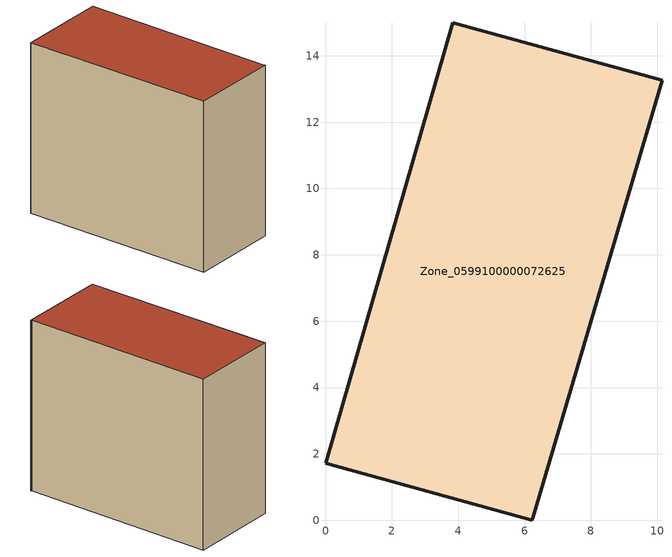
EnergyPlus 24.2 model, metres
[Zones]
Zone_0599100000072625
 floor ground (C_G): 3.84,15 10.14,13.27 6.24,0.07 6.23,0 0,1.73 z0
 wall outside (C_F): 10.14,13.27 3.84,15 0,1.73 6.23,0 6.24,0.07 10.14,13.27 z0:12.05
 roof outside (C_R): 3.84,15 0,1.73 6.23,0 6.24,0.07 10.14,13.27 z12.05
[BUILDING]
Pand.0599100000072625: North Axis=0; Terrain=City; Loads Convergence Tolerance Value=0.04; Temperature Convergence Tolerance Value=0.4; Solar Distribution=FullExterior; Maximum Number of Warmup Days=25; Minimum Number of Warmup Days=1
[Site:Location]
Rotterdam.The.Hague.AP_ZH_NLD Design_Conditions: Latitude=51.96; Longitude=4.45; Time Zone=1; Elevation=-4.5
[SITE:GROUNDTEMPERATURE:BUILDINGSURFACE]
18, 18, 18, 18, 18, 18, 18, 18, 18, 18, 18, 18
[MATERIAL] Thermal Absorptance=0.9; Solar Absorptance=0.7; Visible Absorptance=0.7
Name | Roughness | Thickness | Conductivity | Density | Specific Heat
G.TI.1946 | MediumSmooth | 0.15 | 1 | 540 | 1210
F.TI.1946 | Rough | 0.3 | 0.857143 | 1920 | 840
R.TI.1946 | MediumRough | 0.2 | 0.1 | 1500 | 1000
[CONSTRUCTION]
C_G: G.TI.1946
C_F: F.TI.1946
C_R: R.TI.1946
[ZONE]
Zone_0599100000072625: Type=1; Multiplier=1; Ceiling Height=Autocalculate; Volume=Autocalculate; Floor Area=autocalculate; Part of Total Floor Area=Yes
[ZONEINFILTRATION:DESIGNFLOWRATE]
Infil_Zone_0599100000072625: Zone or ZoneList or Space or SpaceList=Zone_0599100000072625; Schedule=AlwaysOn; Design Flow Rate Calculation Method=Flow/Area; Flow Rate per Floor Area=0.003; Constant Term Coefficient=1; Temperature Term Coefficient=0; Velocity Term Coefficient=0; Velocity Squared Term Coefficient=0
[HVACTEMPLATE:ZONE:IDEALLOADSAIRSYSTEM]
Zone_0599100000072625: Maximum Heating Supply Air Temperature=50; Minimum Cooling Supply Air Temperature=13; Maximum Heating Supply Air Humidity Ratio=0.0156; Minimum Cooling Supply Air Humidity Ratio=0.0077; Heating Limit=NoLimit; Cooling Limit=NoLimit; Dehumidification Control Type=ConstantSensibleHeatRatio; Cooling Sensible Heat Ratio=0.7; Dehumidification Setpoint=60; Humidification Control Type=None; Humidification Setpoint=30; Outdoor Air Method=None; Outdoor Air Flow Rate per Person=0.00944; Outdoor Air Flow Rate per Zone Floor Area=0; Outdoor Air Flow Rate per Zone=0; Demand Controlled Ventilation Type=None; Outdoor Air Economizer Type=NoEconomizer; Heat Recovery Type=None; Sensible Heat Recovery Effectiveness=0.7; Latent Heat Recovery Effectiveness=0.65
[ZONECONTROL:THERMOSTAT]
ThermostatControl_Zone_0599100000072625: Zone or ZoneList=Zone_0599100000072625; Control Type Schedule=DualSetpointControlType; Control 1=Thermostat_Zone_0599100000072625; Temperature Difference Between Cutout And Setpoint=0
[THERMOSTATSETPOINT:DUALSETPOINT]
Thermostat_Zone_0599100000072625: Heating Setpoint Temperature Schedule=HeatingSetpoint_Zone_0599100000072625; Cooling Setpoint Temperature Schedule=CoolingSetpoint_Zone_0599100000072625
[SCHEDULE:COMPACT]
HeatingSetpoint_Zone_0599100000072625: Through: 12/31, For: AllDays, Until: 24:00, 21
CoolingSetpoint_Zone_0599100000072625: Through: 12/31, For: AllDays, Until: 24:00, 24
DualSetpointControlType: Through: 12/31, For: AllDays, Until: 24:00, 4
AlwaysOn: Through: 12/31, For: AllDays, Until: 24:00, 1
